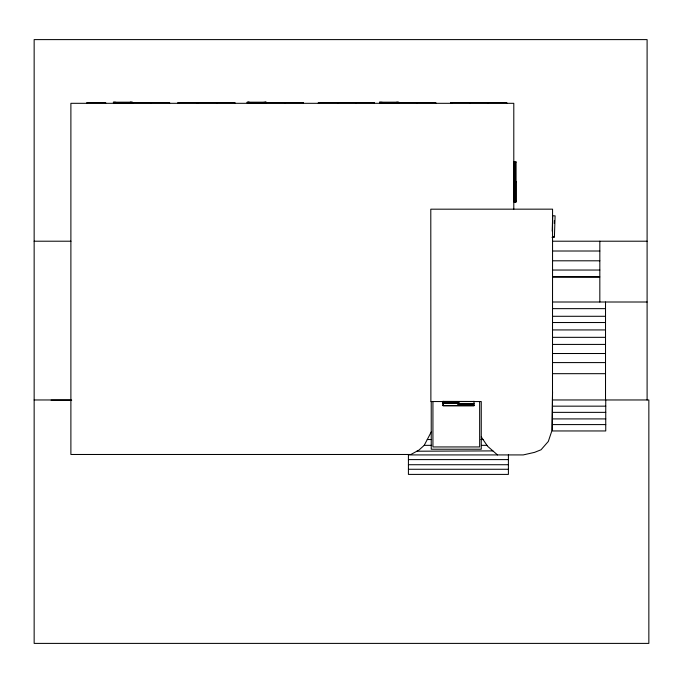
<?xml version="1.0" encoding="UTF-8"?>
<svg xmlns="http://www.w3.org/2000/svg" width="683" height="683" viewBox="0 0 683 683"><rect width="100%" height="100%" fill="white"/><g stroke="black" fill="none" stroke-linecap="round" stroke-linejoin="round"><path stroke-width="1.02" d="M552.564 391.769L551.719 431.263L548.312 441.449L541.013 449.79L534.576 452.359L523.246 454.921L408.417 454.921M552.197 231.153L552.709 215.777L555.1 215.854L554.391 237.385L552.001 237.3M554.246 223.52L554.348 220.472M513.795 209.16L513.795 103.312L70.887 103.312L70.887 454.477L410.901 454.477L418.875 450.131L424.211 445.35L431.229 431.98M416.886 451.215L492.887 450.9M113.361 102.202L132.647 102.202L132.596 103.312M379.62 102.202L379.62 102.894L379.56 102.202L398.855 102.202L398.804 103.312M114.829 102.612L131.179 102.612M131.665 102.621L169.64 102.621L169.623 103.312M197.02 102.612L197.02 103.304L197.037 102.612L177.742 102.612L177.802 103.304M248.663 102.612L265.013 102.612M265.499 102.621L303.474 102.621L303.465 103.312M381.037 102.612L397.386 102.612M397.873 102.621L435.848 102.621L435.848 103.312M132.647 102.894L114.292 102.894L114.274 102.202M398.855 102.894L380.499 102.894L380.482 102.202M86.476 102.945L87.168 102.945M513.949 161.982L516.143 161.982M514.137 163.058L514.939 163.058L514.401 163.032M514.137 181.379L514.939 181.379M515.938 182.429C514.256 181.968 516.51 182.933 515.938 181.388L515.127 181.388L515.119 201.809M515.127 200.751L515.938 200.751L516.024 201.809L514.094 201.809L514.009 161.982L514.137 182.421L514.939 182.421L514.965 162.016M513.949 201.835L516.143 201.835M34.15 241.21L70.964 241.21M552.564 241.21L647.1 241.21M552.564 251.011L599.828 251.011M552.564 260.804L599.828 260.804M552.564 270.041L599.828 270.041M552.564 276.931L599.828 276.931L552.564 276.846M552.564 302.006L647.1 302.006M552.564 308.648L605.522 308.648M552.564 316.289L605.522 316.289M552.564 322.53L605.522 322.53M552.564 329.932L605.522 329.932M552.564 337.334L605.522 337.334M552.564 344.42L605.522 344.42M552.564 353.512L605.522 353.512M552.564 362.588L605.522 362.588M552.564 373.678L605.522 373.678M34.15 399.965L70.964 399.965M552.385 399.965L648.85 399.965L648.85 643.395L34.15 643.395L34.15 39.605L647.1 39.605L647.1 399.965M51.105 400.178L71.706 400.178M443.028 401.399L474.002 401.459M443.062 401.689L443.873 401.689L443.873 403.329L443.045 403.346M443.062 401.766L458.899 401.877M443.83 402.116L443.83 402.902M458.148 402.116L458.148 402.893M443.856 402.236L443.634 402.782M458.353 402.236L458.114 401.681L458.925 401.681L458.925 403.329L443.062 403.252M443.088 403.132L458.899 403.132M473.891 403.482L473.165 403.704L473.165 405.352L473.976 405.352M458.925 403.79L473.182 403.79L473.404 404.251M473.951 403.901L458.139 403.901L458.139 405.156L473.951 405.156M458.882 404.14L458.882 404.925M473.208 404.14L473.208 404.917M458.925 405.352L458.925 403.704L458.114 403.704L458.114 405.352L473.182 405.275M443.028 405.54L474.002 405.54M443.028 405.6L474.002 405.6M552.564 406.163L605.744 406.163M552.564 412.361L605.744 412.361M552.564 418.91L605.744 418.91M552.487 424.587L605.744 424.587M427.268 439.528L431.477 439.528M480.926 439.528L483.035 439.528M424.211 445.35L431.656 445.35M481.643 445.35L486.962 445.35M408.417 459.599L508.4 459.599M408.417 464.722L508.4 464.722M408.417 469.272L508.4 469.272M553.213 236.736L553.811 236.762M497.489 454.921L487.568 446.238L481.259 436.907M605.744 399.965L605.744 430.956L552.487 430.956L552.564 209.16L430.794 209.186L430.879 401.544L481.259 401.544L481.259 449.218L431.229 449.218L431.229 401.544M605.522 302.006L605.522 399.965M599.828 241.21L599.828 302.006M516.083 161.982L516.075 201.835M515.844 181.413L515.836 201.767M515.23 181.413L515.221 201.767M514.845 162.042L514.845 182.395M514.231 162.042L514.231 182.395M508.4 454.921L508.4 474.403L408.417 474.403L408.417 454.477M506.812 103.312L506.812 102.621L450.669 102.612L450.669 103.304M488.465 102.621L488.465 103.312M488.319 102.621L488.319 103.312M479.654 401.544L479.654 446.947L432.937 446.947L432.937 401.544M474.002 401.262L474.002 405.736L443.028 405.736L443.028 401.262M469.964 102.612L469.955 103.312M458.148 401.877L458.114 403.329M451.6 102.612L451.6 103.304M450.729 102.612L450.729 103.304M443.207 405.54L443.045 401.519M417.484 102.621L417.484 103.312M417.168 102.621L417.168 103.312M397.369 102.202L397.386 102.894M396.934 102.894L381.481 102.894M396.456 102.202L396.516 102.894M381.951 102.202L381.951 102.894M381.097 102.202L381.097 102.894M374.455 103.312L374.455 102.621L318.304 102.612L318.304 103.304M356.091 102.621L356.091 103.312M355.945 102.621L355.945 103.312M337.59 102.612L337.59 103.312M319.234 102.612L319.234 103.304M285.118 102.621L285.118 103.312M284.794 102.621L284.794 103.312M266.43 102.621L266.43 103.312M265.61 102.202L265.61 102.894M265.55 102.202L265.55 102.894M264.995 102.202L265.013 102.894M264.569 102.894L249.116 102.894M264.142 102.202L264.142 102.894M249.585 102.202L249.594 102.894M248.723 102.202L248.723 102.894M248.663 102.202L248.663 102.894M248.125 102.202L248.108 102.894L266.49 102.894L266.49 102.202L247.195 102.202L247.195 102.894M247.255 102.202L247.255 102.894M235.029 103.312L235.02 102.621L197.489 102.621L197.489 103.312M216.784 102.621L216.673 103.312M198.429 102.621L198.429 103.312M178.673 102.612L178.673 103.304M151.276 102.621L151.276 103.312M150.96 102.621L150.96 103.312M131.776 102.202L131.776 102.894M131.162 102.202L131.162 102.894M130.718 102.894L115.342 102.894M130.308 102.202L130.308 102.894M130.248 102.202L130.248 102.894M115.751 102.202L115.751 102.894M114.889 102.202L114.889 102.894M113.421 102.202L113.421 102.894M105.686 103.312L105.686 102.621L87.322 102.621L87.322 103.312M397.984 102.894L397.984 102.202L397.924 102.894"/></g></svg>
